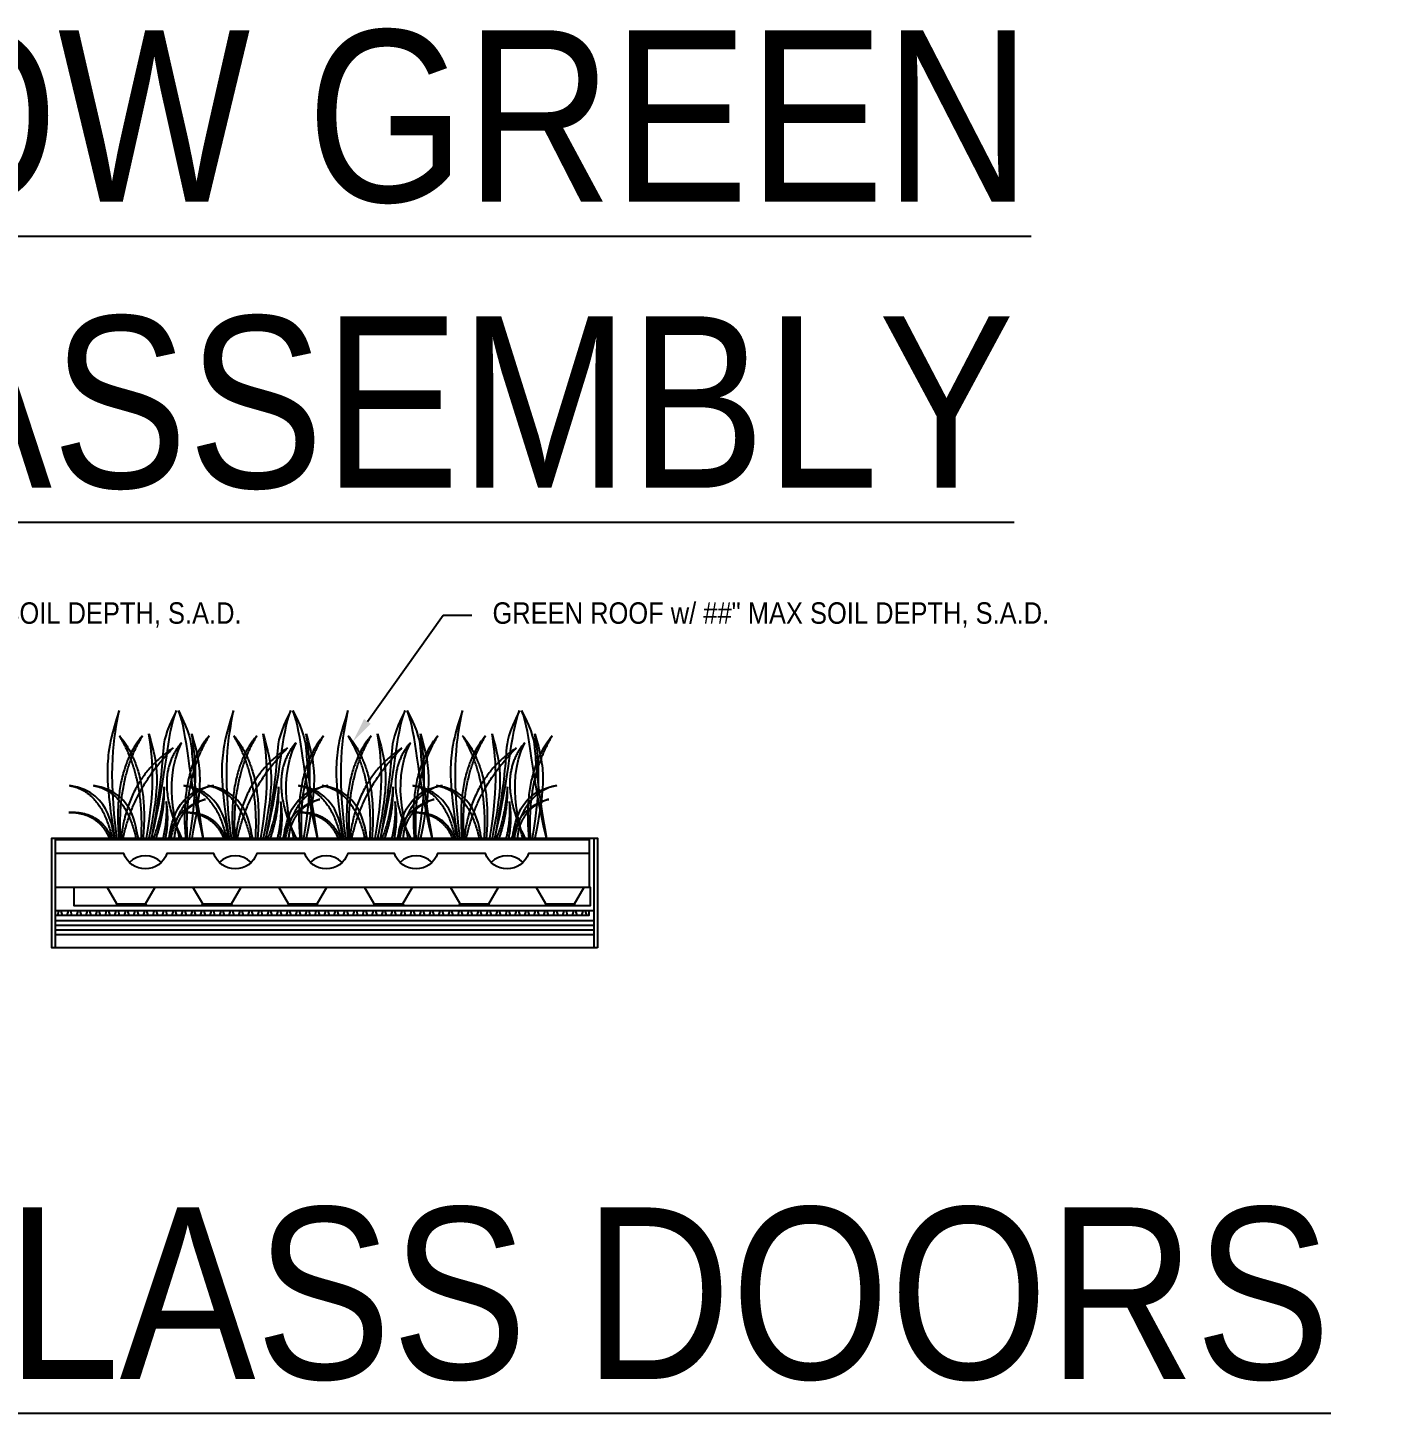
# Model space of a CAD drawing. Header units: inches. Extents: x -2661 to 42767, y -1222 to 9099.
# Drawn here: x 2292.2 to 2362.9, y 1687.7 to 1760.4 of the extents above; entities that cross this region are included whole.
import ezdxf
from ezdxf import colors
from ezdxf.entities.mleader import LeaderData, LeaderLine
from ezdxf.math import Vec2, Vec3

# ---------------------------------------------------------------- set-up
doc = ezdxf.new("R2010")
doc.units = ezdxf.units.IN
doc.header["$LTSCALE"] = 12
doc.header["$MEASUREMENT"] = 0
doc.layers.add('S-ANNO-NOTE', color=4, linetype='CONTINUOUS')
doc.layers.add('S-ARCH', color=1, linetype='CONTINUOUS')
doc.styles.add('Arial', font='arial.ttf', dxfattribs={"width": 0.85})

# ---------------------------------------------------------------- blocks, each defined once
blk = doc.blocks.new('SHALLOW GREEN ROOF ASSEMBLY')
at = {"layer": 'S-ARCH'}
for p, q in [((-14.125, 5.75), (-14.125, 0)), ((14.125, 5.75), (14.125, 0)), ((-10.893, 2.301), (-11.403, 3.184)), ((-9.391, 2.303), (-8.882, 3.184)), ((-6.393, 2.301), (-6.903, 3.184)), ((-4.891, 2.303), (-4.382, 3.184)), ((-1.893, 2.301), (-2.403, 3.184)), ((-0.391, 2.303), (0.118, 3.184)), ((2.607, 2.301), (2.097, 3.184)), ((4.109, 2.303), (4.618, 3.184)), ((7.107, 2.301), (6.597, 3.184)), ((8.609, 2.303), (9.118, 3.184)), ((11.607, 2.301), (11.097, 3.184)), ((13.109, 2.303), (13.618, 3.184)), ((-10.89, 2.3), (-9.39, 2.3)), ((-9.331, 2.195), (-9.393, 2.301)), ((-6.39, 2.3), (-4.89, 2.3)), ((-4.832, 2.195), (-4.893, 2.301)), ((-1.89, 2.3), (-0.39, 2.3)), ((-0.332, 2.195), (-0.393, 2.301)), ((2.61, 2.3), (4.11, 2.3)), ((4.168, 2.195), (4.107, 2.301)), ((7.11, 2.3), (8.61, 2.3)), ((8.668, 2.195), (8.607, 2.301)), ((11.61, 2.3), (13.11, 2.3)), ((13.168, 2.195), (13.107, 2.301)), ((14.125, 1.935), (-14.125, 1.935)), ((-14, 1.685), (-13.933, 1.935)), ((-13.75, 1.685), (-13.817, 1.935)), ((-13.5, 1.685), (-13.433, 1.935)), ((-13.25, 1.685), (-13.317, 1.935)), ((-13, 1.685), (-12.933, 1.935)), ((-12.75, 1.685), (-12.817, 1.935)), ((-12.5, 1.685), (-12.433, 1.935)), ((-12.25, 1.685), (-12.317, 1.935)), ((-12, 1.685), (-11.933, 1.935)), ((-11.75, 1.685), (-11.817, 1.935)), ((-11.5, 1.685), (-11.433, 1.935)), ((-11.25, 1.685), (-11.317, 1.935)), ((-11, 1.685), (-10.933, 1.935)), ((-10.75, 1.685), (-10.817, 1.935)), ((-10.5, 1.685), (-10.433, 1.935)), ((-10.25, 1.685), (-10.317, 1.935)), ((-10, 1.685), (-9.933, 1.935)), ((-9.75, 1.685), (-9.817, 1.935)), ((-9.5, 1.685), (-9.433, 1.935)), ((-9.25, 1.685), (-9.317, 1.935)), ((-9, 1.685), (-8.933, 1.935)), ((-8.75, 1.685), (-8.817, 1.935)), ((-8.5, 1.685), (-8.433, 1.935)), ((-8.25, 1.685), (-8.317, 1.935)), ((-8, 1.685), (-7.933, 1.935)), ((-7.75, 1.685), (-7.817, 1.935)), ((-7.5, 1.685), (-7.433, 1.935)), ((-7.25, 1.685), (-7.317, 1.935)), ((-7, 1.685), (-6.933, 1.935)), ((-6.75, 1.685), (-6.817, 1.935)), ((-6.5, 1.685), (-6.433, 1.935)), ((-6.25, 1.685), (-6.317, 1.935)), ((-6, 1.685), (-5.933, 1.935)), ((-5.75, 1.685), (-5.817, 1.935)), ((-5.5, 1.685), (-5.433, 1.935)), ((-5.25, 1.685), (-5.317, 1.935)), ((-5, 1.685), (-4.933, 1.935)), ((-4.75, 1.685), (-4.817, 1.935)), ((-4.5, 1.685), (-4.433, 1.935)), ((-4.25, 1.685), (-4.317, 1.935)), ((-4, 1.685), (-3.933, 1.935)), ((-3.75, 1.685), (-3.817, 1.935)), ((-3.5, 1.685), (-3.433, 1.935)), ((-3.25, 1.685), (-3.317, 1.935)), ((-3, 1.685), (-2.933, 1.935)), ((-2.75, 1.685), (-2.817, 1.935)), ((-2.5, 1.685), (-2.433, 1.935)), ((-2.25, 1.685), (-2.317, 1.935)), ((-2, 1.685), (-1.933, 1.935)), ((-1.75, 1.685), (-1.817, 1.935)), ((-1.5, 1.685), (-1.433, 1.935)), ((-1.25, 1.685), (-1.317, 1.935)), ((-1, 1.685), (-0.933, 1.935)), ((-0.75, 1.685), (-0.817, 1.935)), ((-0.5, 1.685), (-0.433, 1.935)), ((-0.25, 1.685), (-0.317, 1.935)), ((0, 1.685), (0.067, 1.935)), ((0.25, 1.685), (0.183, 1.935)), ((0.5, 1.685), (0.567, 1.935)), ((0.75, 1.685), (0.683, 1.935)), ((1, 1.685), (1.067, 1.935)), ((1.25, 1.685), (1.183, 1.935)), ((1.5, 1.685), (1.567, 1.935)), ((1.75, 1.685), (1.683, 1.935)), ((2, 1.685), (2.067, 1.935)), ((2.25, 1.685), (2.183, 1.935)), ((2.5, 1.685), (2.567, 1.935)), ((2.75, 1.685), (2.683, 1.935)), ((3, 1.685), (3.067, 1.935)), ((3.25, 1.685), (3.183, 1.935)), ((3.5, 1.685), (3.567, 1.935)), ((3.75, 1.685), (3.683, 1.935)), ((4, 1.685), (4.067, 1.935)), ((4.25, 1.685), (4.183, 1.935)), ((4.5, 1.685), (4.567, 1.935)), ((4.75, 1.685), (4.683, 1.935)), ((5, 1.685), (5.067, 1.935)), ((5.25, 1.685), (5.183, 1.935)), ((5.5, 1.685), (5.567, 1.935)), ((5.75, 1.685), (5.683, 1.935)), ((6, 1.685), (6.067, 1.935)), ((6.25, 1.685), (6.183, 1.935)), ((6.5, 1.685), (6.567, 1.935)), ((6.75, 1.685), (6.683, 1.935)), ((7, 1.685), (7.067, 1.935)), ((7.25, 1.685), (7.183, 1.935)), ((7.5, 1.685), (7.567, 1.935)), ((7.75, 1.685), (7.683, 1.935)), ((8, 1.685), (8.067, 1.935)), ((8.25, 1.685), (8.183, 1.935)), ((8.5, 1.685), (8.567, 1.935)), ((8.75, 1.685), (8.683, 1.935)), ((9, 1.685), (9.067, 1.935)), ((9.25, 1.685), (9.183, 1.935)), ((9.5, 1.685), (9.567, 1.935)), ((9.75, 1.685), (9.683, 1.935)), ((10, 1.685), (10.067, 1.935)), ((10.25, 1.685), (10.183, 1.935)), ((10.5, 1.685), (10.567, 1.935)), ((10.75, 1.685), (10.683, 1.935)), ((11, 1.685), (11.067, 1.935)), ((11.25, 1.685), (11.183, 1.935)), ((11.5, 1.685), (11.567, 1.935)), ((11.75, 1.685), (11.683, 1.935)), ((12, 1.685), (12.067, 1.935)), ((12.25, 1.685), (12.183, 1.935)), ((12.5, 1.685), (12.567, 1.935)), ((12.75, 1.685), (12.683, 1.935)), ((13, 1.685), (13.067, 1.935)), ((13.25, 1.685), (13.183, 1.935)), ((13.5, 1.685), (13.567, 1.935)), ((13.75, 1.685), (13.683, 1.935)), ((-14.125, 1.435), (14.125, 1.435)), ((-14.125, 1.185), (14.125, 1.185)), ((-14.125, 0.935), (14.125, 0.935)), ((-14.125, 0.685), (14.125, 0.685))]:
    blk.add_line(p, q, dxfattribs=at)
blk.add_lwpolyline([(14.313, 0), (-14.312, 0), (-14.312, 5.75), (14.313, 5.75)], close=True, dxfattribs=at)
for points in [[(-14.125, 5.684), (13.875, 5.684), (13.875, 3.184)], [(-14.125, 3.184), (13.927, 3.184), (13.927, 2.195), (-13.139, 2.195), (-13.139, 3.184)], [(-10.891, 2.303), (-10.891, 2.303), (-10.953, 2.195)], [(-6.391, 2.303), (-6.391, 2.303), (-6.453, 2.195)], [(-1.891, 2.303), (-1.891, 2.303), (-1.953, 2.195)], [(2.609, 2.303), (2.609, 2.303), (2.547, 2.195)], [(7.109, 2.303), (7.109, 2.303), (7.047, 2.195)], [(11.609, 2.303), (11.609, 2.303), (11.546, 2.195)], [(13.857, 1.935), (13.857, 1.685), (-14.125, 1.685)]]:
    blk.add_lwpolyline(points, dxfattribs=at)
blk.add_lwpolyline([(13.875, 4.934), (10.701, 4.934, -0.70609), (8.442, 4.934), (5.928, 4.934, -0.70609), (3.669, 4.934), (1.215, 4.934, -0.70609), (-1.043, 4.934), (-3.558, 4.934, -0.70609), (-5.817, 4.934), (-8.27, 4.934, -0.70609), (-10.529, 4.934), (-14.125, 4.934)], format="xyb", dxfattribs=at)
for centre in [(-9.4, 3.621), (-4.687, 3.621), (0.086, 3.621), (4.798, 3.621), (9.571, 3.621)]:
    blk.add_arc(centre, 1.198, 45.6719, 134.3281, dxfattribs=at)
for points, knots in [([(-10.772, 12.446), (-11.177, 11.169), (-11.378, 10.192), (-11.477, 8.568), (-11.011, 5.75)], [0, 0, 0, 0, 0.0960819, 0.2289363, 0.2289363, 0.2289363, 0.2289363]), ([(-7.772, 12.446), (-8.382, 11.226), (-8.494, 10.316), (-8.575, 8.578), (-9.074, 5.75)], [0, 0, 0, 0, 0.1109998, 0.2636296, 0.2636296, 0.2636296, 0.2636296]), ([(-7.665, 12.446), (-7.056, 11.226), (-6.944, 10.316), (-6.862, 8.578), (-6.364, 5.75)], [0, 0, 0, 0, 0.1109998, 0.2636296, 0.2636296, 0.2636296, 0.2636296]), ([(-4.772, 12.446), (-5.177, 11.169), (-5.378, 10.192), (-5.477, 8.568), (-5.011, 5.75)], [0, 0, 0, 0, 0.0960819, 0.2289363, 0.2289363, 0.2289363, 0.2289363]), ([(-1.772, 12.446), (-2.382, 11.226), (-2.494, 10.316), (-2.575, 8.578), (-3.074, 5.75)], [0, 0, 0, 0, 0.1109998, 0.2636296, 0.2636296, 0.2636296, 0.2636296]), ([(-1.665, 12.446), (-1.056, 11.226), (-0.944, 10.316), (-0.862, 8.578), (-0.364, 5.75)], [0, 0, 0, 0, 0.1109998, 0.2636296, 0.2636296, 0.2636296, 0.2636296]), ([(1.228, 12.446), (0.823, 11.169), (0.622, 10.192), (0.523, 8.568), (0.989, 5.75)], [0, 0, 0, 0, 0.0960819, 0.2289363, 0.2289363, 0.2289363, 0.2289363]), ([(4.228, 12.446), (3.618, 11.226), (3.506, 10.316), (3.425, 8.578), (2.926, 5.75)], [0, 0, 0, 0, 0.1109998, 0.2636296, 0.2636296, 0.2636296, 0.2636296]), ([(4.335, 12.446), (4.944, 11.226), (5.056, 10.316), (5.138, 8.578), (5.636, 5.75)], [0, 0, 0, 0, 0.1109998, 0.2636296, 0.2636296, 0.2636296, 0.2636296]), ([(7.228, 12.446), (6.823, 11.169), (6.622, 10.192), (6.523, 8.568), (6.989, 5.75)], [0, 0, 0, 0, 0.0960819, 0.2289363, 0.2289363, 0.2289363, 0.2289363]), ([(10.228, 12.446), (9.618, 11.226), (9.506, 10.316), (9.425, 8.578), (8.926, 5.75)], [0, 0, 0, 0, 0.1109998, 0.2636296, 0.2636296, 0.2636296, 0.2636296]), ([(10.335, 12.446), (10.944, 11.226), (11.056, 10.316), (11.138, 8.578), (11.636, 5.75)], [0, 0, 0, 0, 0.1109998, 0.2636296, 0.2636296, 0.2636296, 0.2636296]), ([(-9.217, 11.216), (-8.924, 10.163), (-8.789, 9.36), (-8.756, 8.034), (-9.217, 5.75)], [0, 0, 0, 0, 0.0960819, 0.2289363, 0.2289363, 0.2289363, 0.2289363]), ([(-6.967, 11.216), (-6.674, 10.163), (-6.539, 9.36), (-6.506, 8.034), (-6.967, 5.75)], [0, 0, 0, 0, 0.0960819, 0.2289363, 0.2289363, 0.2289363, 0.2289363]), ([(-3.217, 11.216), (-2.924, 10.163), (-2.789, 9.36), (-2.756, 8.034), (-3.217, 5.75)], [0, 0, 0, 0, 0.0960819, 0.2289363, 0.2289363, 0.2289363, 0.2289363]), ([(-0.967, 11.216), (-0.674, 10.163), (-0.539, 9.36), (-0.506, 8.034), (-0.967, 5.75)], [0, 0, 0, 0, 0.0960819, 0.2289363, 0.2289363, 0.2289363, 0.2289363]), ([(2.783, 11.216), (3.076, 10.163), (3.211, 9.36), (3.244, 8.034), (2.783, 5.75)], [0, 0, 0, 0, 0.0960819, 0.2289363, 0.2289363, 0.2289363, 0.2289363]), ([(5.033, 11.216), (5.326, 10.163), (5.461, 9.36), (5.494, 8.034), (5.033, 5.75)], [0, 0, 0, 0, 0.0960819, 0.2289363, 0.2289363, 0.2289363, 0.2289363]), ([(8.783, 11.216), (9.076, 10.163), (9.211, 9.36), (9.244, 8.034), (8.783, 5.75)], [0, 0, 0, 0, 0.0960819, 0.2289363, 0.2289363, 0.2289363, 0.2289363]), ([(11.033, 11.216), (11.326, 10.163), (11.461, 9.36), (11.494, 8.034), (11.033, 5.75)], [0, 0, 0, 0, 0.0960819, 0.2289363, 0.2289363, 0.2289363, 0.2289363])]:
    blk.add_open_spline(points, degree=3, knots=knots, dxfattribs=at)
for points, degree in [([(-10.889, 5.75), (-11.365, 9.316), (-11.048, 11.075), (-10.772, 12.446)], 3), ([(-9.074, 5.75), (-8.221, 9.322), (-8.292, 11.119), (-7.772, 12.446)], 3), ([(-6.364, 5.75), (-7.217, 9.322), (-7.146, 11.119), (-7.665, 12.446)], 3), ([(-4.889, 5.75), (-5.365, 9.316), (-5.048, 11.075), (-4.772, 12.446)], 3), ([(-3.074, 5.75), (-2.221, 9.322), (-2.292, 11.119), (-1.772, 12.446)], 3), ([(-0.364, 5.75), (-1.217, 9.322), (-1.146, 11.119), (-1.665, 12.446)], 3), ([(1.111, 5.75), (0.635, 9.316), (0.952, 11.075), (1.228, 12.446)], 3), ([(2.926, 5.75), (3.779, 9.322), (3.708, 11.119), (4.228, 12.446)], 3), ([(5.636, 5.75), (4.783, 9.322), (4.854, 11.119), (4.335, 12.446)], 3), ([(7.111, 5.75), (6.635, 9.316), (6.952, 11.075), (7.228, 12.446)], 3), ([(8.926, 5.75), (9.779, 9.322), (9.708, 11.119), (10.228, 12.446)], 3), ([(11.636, 5.75), (10.783, 9.322), (10.854, 11.119), (10.335, 12.446)], 3), ([(-9.555, 11.116), (-11.102, 9.276), (-10.793, 5.75)], 2), ([(-9.617, 5.75), (-9.431, 8.929), (-10.758, 11.116)], 2), ([(-10.758, 11.116), (-9.211, 9.276), (-9.519, 5.75)], 2), ([(-10.695, 5.75), (-10.881, 8.929), (-9.555, 11.116)], 2), ([(-9.34, 5.75), (-8.836, 8.643), (-9.037, 10.088), (-9.217, 11.216)], 3), ([(-6.055, 11.116), (-7.602, 9.276), (-7.293, 5.75)], 2), ([(-7.195, 5.75), (-7.381, 8.929), (-6.055, 11.116)], 2), ([(-7.09, 5.75), (-6.586, 8.643), (-6.787, 10.088), (-6.967, 11.216)], 3), ([(-3.555, 11.116), (-5.102, 9.276), (-4.793, 5.75)], 2), ([(-3.617, 5.75), (-3.431, 8.929), (-4.758, 11.116)], 2), ([(-4.758, 11.116), (-3.211, 9.276), (-3.519, 5.75)], 2), ([(-4.695, 5.75), (-4.881, 8.929), (-3.555, 11.116)], 2), ([(-3.34, 5.75), (-2.836, 8.643), (-3.037, 10.088), (-3.217, 11.216)], 3), ([(-0.055, 11.116), (-1.602, 9.276), (-1.293, 5.75)], 2), ([(-1.195, 5.75), (-1.381, 8.929), (-0.055, 11.116)], 2), ([(-1.09, 5.75), (-0.586, 8.643), (-0.787, 10.088), (-0.967, 11.216)], 3), ([(2.445, 11.116), (0.898, 9.276), (1.207, 5.75)], 2), ([(2.383, 5.75), (2.569, 8.929), (1.242, 11.116)], 2), ([(1.242, 11.116), (2.789, 9.276), (2.481, 5.75)], 2), ([(1.305, 5.75), (1.119, 8.929), (2.445, 11.116)], 2), ([(2.66, 5.75), (3.164, 8.643), (2.963, 10.088), (2.783, 11.216)], 3), ([(5.945, 11.116), (4.398, 9.276), (4.707, 5.75)], 2), ([(4.805, 5.75), (4.619, 8.929), (5.945, 11.116)], 2), ([(4.91, 5.75), (5.414, 8.643), (5.213, 10.088), (5.033, 11.216)], 3), ([(8.445, 11.116), (6.898, 9.276), (7.207, 5.75)], 2), ([(8.383, 5.75), (8.569, 8.929), (7.242, 11.116)], 2), ([(7.242, 11.116), (8.789, 9.276), (8.481, 5.75)], 2), ([(7.305, 5.75), (7.119, 8.929), (8.445, 11.116)], 2), ([(8.66, 5.75), (9.164, 8.643), (8.963, 10.088), (8.783, 11.216)], 3), ([(11.945, 11.116), (10.398, 9.276), (10.707, 5.75)], 2), ([(10.805, 5.75), (10.619, 8.929), (11.945, 11.116)], 2), ([(10.91, 5.75), (11.414, 8.643), (11.213, 10.088), (11.033, 11.216)], 3), ([(-7.943, 10.481), (-10.314, 8.906), (-10.674, 5.75)], 2), ([(-10.565, 5.75), (-10.015, 8.405), (-7.943, 10.481)], 2), ([(-7.63, 5.75), (-7.549, 5.928), (-8.617, 8.488), (-7.498, 10.75)], 3), ([(-7.498, 10.75), (-9.067, 8.967), (-7.498, 5.75)], 2), ([(-1.943, 10.481), (-4.314, 8.906), (-4.674, 5.75)], 2), ([(-4.565, 5.75), (-4.015, 8.405), (-1.943, 10.481)], 2), ([(-1.63, 5.75), (-1.549, 5.928), (-2.617, 8.488), (-1.498, 10.75)], 3), ([(-1.498, 10.75), (-3.067, 8.967), (-1.498, 5.75)], 2), ([(4.057, 10.481), (1.686, 8.906), (1.326, 5.75)], 2), ([(1.435, 5.75), (1.985, 8.405), (4.057, 10.481)], 2), ([(4.37, 5.75), (4.451, 5.928), (3.383, 8.488), (4.502, 10.75)], 3), ([(4.502, 10.75), (2.933, 8.967), (4.502, 5.75)], 2), ([(10.057, 10.481), (7.686, 8.906), (7.326, 5.75)], 2), ([(7.435, 5.75), (7.985, 8.405), (10.057, 10.481)], 2), ([(10.37, 5.75), (10.451, 5.928), (9.383, 8.488), (10.502, 10.75)], 3), ([(10.502, 10.75), (8.933, 8.967), (10.502, 5.75)], 2), ([(-11.011, 5.75), (-11.139, 5.813), (-11.048, 8.204), (-13.375, 8.505)], 3), ([(-13.375, 8.505), (-11.714, 8.223), (-11.143, 5.75)], 2), ([(-9.761, 5.75), (-9.889, 5.813), (-9.798, 8.204), (-12.125, 8.505)], 3), ([(-12.125, 8.505), (-10.464, 8.223), (-9.893, 5.75)], 2), ([(-8.411, 8.435), (-8.53, 6.868), (-8.981, 5.75)], 2), ([(-8.836, 5.75), (-8.365, 7.112), (-8.411, 8.435)], 2), ([(-8.176, 5.75), (-8.049, 5.813), (-8.14, 8.204), (-5.813, 8.505)], 3), ([(-5.813, 8.505), (-7.483, 8.231), (-8.07, 5.75)], 2), ([(-5.011, 5.75), (-5.139, 5.813), (-5.048, 8.204), (-7.375, 8.505)], 3), ([(-7.375, 8.505), (-5.714, 8.223), (-5.143, 5.75)], 2), ([(-3.761, 5.75), (-3.889, 5.813), (-3.798, 8.204), (-6.125, 8.505)], 3), ([(-6.125, 8.505), (-4.464, 8.223), (-3.893, 5.75)], 2), ([(-2.411, 8.435), (-2.53, 6.868), (-2.981, 5.75)], 2), ([(-2.836, 5.75), (-2.365, 7.112), (-2.411, 8.435)], 2), ([(-2.176, 5.75), (-2.049, 5.813), (-2.14, 8.204), (0.187, 8.505)], 3), ([(0.187, 8.505), (-1.483, 8.231), (-2.07, 5.75)], 2), ([(0.989, 5.75), (0.861, 5.813), (0.952, 8.204), (-1.375, 8.505)], 3), ([(-1.375, 8.505), (0.286, 8.223), (0.857, 5.75)], 2), ([(2.239, 5.75), (2.111, 5.813), (2.202, 8.204), (-0.125, 8.505)], 3), ([(-0.125, 8.505), (1.536, 8.223), (2.107, 5.75)], 2), ([(3.589, 8.435), (3.47, 6.868), (3.019, 5.75)], 2), ([(3.164, 5.75), (3.635, 7.112), (3.589, 8.435)], 2), ([(3.824, 5.75), (3.951, 5.813), (3.86, 8.204), (6.187, 8.505)], 3), ([(6.187, 8.505), (4.517, 8.231), (3.93, 5.75)], 2), ([(6.989, 5.75), (6.861, 5.813), (6.952, 8.204), (4.625, 8.505)], 3), ([(4.625, 8.505), (6.286, 8.223), (6.857, 5.75)], 2), ([(8.239, 5.75), (8.111, 5.813), (8.202, 8.204), (5.875, 8.505)], 3), ([(5.875, 8.505), (7.536, 8.223), (8.107, 5.75)], 2), ([(9.589, 8.435), (9.47, 6.868), (9.019, 5.75)], 2), ([(9.164, 5.75), (9.635, 7.112), (9.589, 8.435)], 2), ([(9.824, 5.75), (9.951, 5.813), (9.86, 8.204), (12.187, 8.505)], 3), ([(12.187, 8.505), (10.517, 8.231), (9.93, 5.75)], 2), ([(-8.304, 7.677), (-8.258, 6.57), (-8.481, 5.75)], 2), ([(-8.336, 5.75), (-8.14, 6.753), (-8.304, 7.677)], 2), ([(-8.07, 5.75), (-7.935, 7.308), (-6.245, 7.783)], 2), ([(-6.245, 7.783), (-7.751, 7.313), (-7.891, 5.75)], 2), ([(-2.304, 7.677), (-2.258, 6.57), (-2.481, 5.75)], 2), ([(-2.336, 5.75), (-2.14, 6.753), (-2.304, 7.677)], 2), ([(-2.07, 5.75), (-1.935, 7.308), (-0.245, 7.783)], 2), ([(-0.245, 7.783), (-1.751, 7.313), (-1.891, 5.75)], 2), ([(3.696, 7.677), (3.742, 6.57), (3.519, 5.75)], 2), ([(3.664, 5.75), (3.86, 6.753), (3.696, 7.677)], 2), ([(3.93, 5.75), (4.065, 7.308), (5.755, 7.783)], 2), ([(5.755, 7.783), (4.249, 7.313), (4.109, 5.75)], 2), ([(9.696, 7.677), (9.742, 6.57), (9.519, 5.75)], 2), ([(9.664, 5.75), (9.86, 6.753), (9.696, 7.677)], 2), ([(9.93, 5.75), (10.065, 7.308), (11.755, 7.783)], 2), ([(11.755, 7.783), (10.249, 7.313), (10.109, 5.75)], 2), ([(-11.173, 5.75), (-11.732, 7.134), (-13.407, 7.093)], 2), ([(-13.407, 7.093), (-11.899, 7.125), (-11.297, 5.75)], 2), ([(-5.173, 5.75), (-5.732, 7.134), (-7.407, 7.093)], 2), ([(-7.407, 7.093), (-5.899, 7.125), (-5.297, 5.75)], 2), ([(0.827, 5.75), (0.268, 7.134), (-1.407, 7.093)], 2), ([(-1.407, 7.093), (0.101, 7.125), (0.703, 5.75)], 2), ([(6.827, 5.75), (6.268, 7.134), (4.593, 7.093)], 2), ([(4.593, 7.093), (6.101, 7.125), (6.703, 5.75)], 2)]:
    blk.add_open_spline(points, degree=degree, dxfattribs=at)

msp = doc.modelspace()

# ---------------------------------------------------------------- block references
at = {"layer": 'S-ARCH'}
msp.add_blockref('SHALLOW GREEN ROOF ASSEMBLY', (2307.76527, 1712.16971), dxfattribs=at)

# ---------------------------------------------------------------- texts
at = {"layer": 'S-ANNO-NOTE', "color": 6, "char_height": 9, "style": 'Arial'}
for s, insert, width, attachment_point in [('\\A1;{\\LSHALLOW GREEN ROOF ASSEMBLY}', (2298.22101, 1736.16971), 96.8210359, 8), ('\\A1;{\\LSLIDING GLASS DOORS}', (2237.0403, 1698.5442), 130.5042857, 1)]:
    msp.add_mtext(s, dxfattribs=dict(at, insert=insert, width=width, attachment_point=attachment_point))

# ---------------------------------------------------------------- leaders
at = {"layer": 'S-ANNO-NOTE'}
ml = msp.add_multileader_mtext('Standard', dxfattribs=at)
ml.set_content('\\A1;GREEN ROOF w/ ##" MAX SOIL DEPTH, S.A.D.', color=4, style='Arial')
ml.set_leader_properties(color=2)
ml.build(insert=Vec2(0, 0))
ml.multileader.update_dxf_attribs({"dogleg_length": 0.36, "arrow_head_size": 1.3125, "scale": 12})
ctx = ml.context
ctx.base_point, ctx.scale, ctx.char_height, ctx.arrow_head_size, ctx.landing_gap_size, ctx.plane_origin = Vec3(2273.13359, 1729.61554), 12, 1.125, 1.3125, 1.08, Vec3(2244.07148, 2012.58532)
notes = []
notes.append((ctx, [(0, (1, 1, 0), (2271.63359, 1729.61554), (1, 0), 1.5, [(0, [(2265.59264, 1721.14356)], 0, [])])]))
ctx.mtext.insert, ctx.mtext.width, ctx.mtext.flow_direction = Vec3(2274.21359, 1730.28931), 18.1874981, 5
ml = msp.add_multileader_mtext('Standard', dxfattribs=at)
ml.set_content('\\A1;GREEN ROOF w/ ##" MAX SOIL DEPTH, S.A.D.', color=4, style='Arial')
ml.set_leader_properties(color=2)
ml.build(insert=Vec2(0, 0))
ml.multileader.update_dxf_attribs({"dogleg_length": 0.36, "arrow_head_size": 1.3125, "scale": 12})
ctx = ml.context
ctx.base_point, ctx.scale, ctx.char_height, ctx.arrow_head_size, ctx.landing_gap_size, ctx.plane_origin = Vec3(2315.49313, 1729.61554), 12, 1.125, 1.3125, 1.08, Vec3(2286.43102, 2012.58532)
notes.append((ctx, [(0, (1, 1, 0), (2313.99313, 1729.61554), (1, 0), 1.5, [(0, [(2309.24786, 1722.97385)], 0, [])])]))
ctx.mtext.insert, ctx.mtext.width, ctx.mtext.flow_direction = Vec3(2316.57313, 1730.28931), 18.1874981, 5
for ctx, leaders in notes:
    for number, flags, end, landing, length, lines in leaders:
        leader = LeaderData()
        leader.index, (leader.has_last_leader_line, leader.has_dogleg_vector, leader.attachment_direction) = number, flags
        leader.last_leader_point, leader.dogleg_vector, leader.dogleg_length = Vec3(end), Vec3(landing), length
        for number, points, colour, breaks in lines:
            line = LeaderLine()
            line.index, line.vertices, line.color, line.breaks = number, Vec3.list(points), colors.encode_raw_color(colour), breaks
            leader.lines.append(line)
        ctx.leaders.append(leader)

doc.saveas('drawing.dxf')
